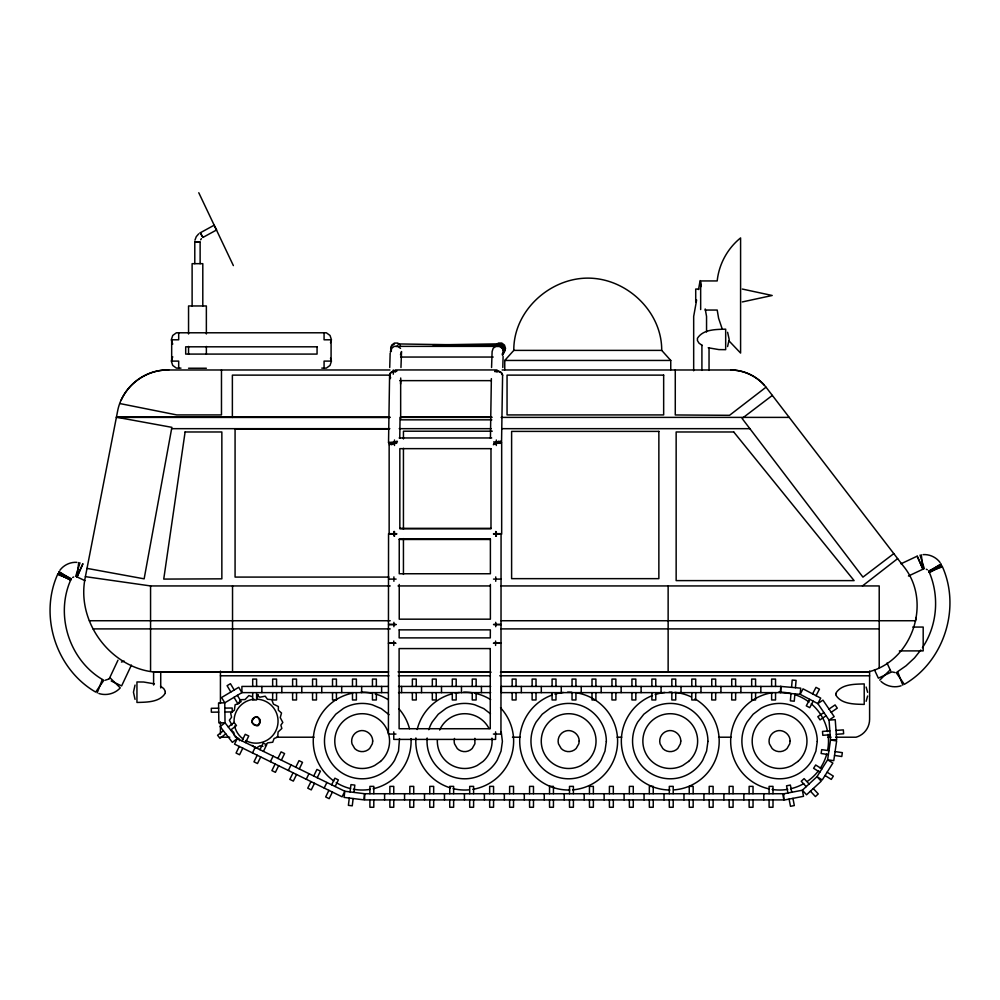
<?xml version="1.0" encoding="UTF-8"?>
<svg xmlns="http://www.w3.org/2000/svg" width="1000" height="1000" viewBox="0 0 1000 1000"><rect width="100%" height="100%" fill="white"/><g stroke="black" fill="none" stroke-linecap="round" stroke-linejoin="round"><path stroke-width="1.5" d="M395.175 371.987L395.175 369.95L497.013 369.95L497.013 371.987M392.95 443.188L388.537 442.537L389.588 375.613L390.337 373.225L392.938 371.625L396.4 371.425M399.762 438.3L400.05 417.35M490.425 438.325L491.362 378.625M498.237 443.188L501.55 442.537L502.6 374.963L501.225 372.7L498.225 371.425L494.775 371.625M400.588 384.038L400.712 377.987M389.725 367.525L390.163 353.125M400.962 367.512L401.525 351.55L400.462 354.85M491.562 367.525L492.113 351.575L493.175 348.275L495.988 346.225M502.8 367.512L503.1 356.312M504.762 369.812L504.762 360.45L513.8 350.387C513.35 308.888 553.787 274.288 594.612 278.463C630.538 281.938 661.988 313.812 661.712 350.387L670.75 360.45L670.75 369.812M200.125 263.675L200.125 242.062L194.788 242.062L194.788 263.675M791.562 687.362L792.2 680.05L796.087 680.387L795.438 687.7M794.9 693.875L794.262 701.188L790.375 700.85L791.012 693.538A48.925 48.925 0 0 0 778.462 692.188M76.963 576.712L78.688 562.562M349.288 798.05L348.387 805.337L352.25 805.825L353.162 798.538M350.05 791.912L350.962 784.625L354.837 785.1L353.925 792.387M251.887 721.338C260.225 705.688 263.925 735.7 251.988 722.25M867.625 696.012L866.125 701.3M696.625 300L693.675 316.438L693.675 370.8M698.512 289.55L700.113 280.575L701.188 286.562M194.95 240.188L196.262 236.663L198.725 233.825M258.25 694.562L256.887 699.175A22 22 0 0 1 277.275 726.975A22 22 0 0 1 245.575 740.512M390.737 350.062L391.425 347.863M390.775 350.887L391.463 348.688M390.812 351.712L391.5 349.513M502.562 355.012L503.587 351.712L502.562 348.413L499.862 346.362L396 346.362M503.038 354.188L504.075 350.875L503.038 347.575L500.337 345.538L497.013 345.538M503.512 353.35L504.55 350.05L503.512 346.75L500.825 344.712L433.575 344.712M75.65 576.425L79.987 562.85M390.375 351.725L391.438 348.425L394.25 346.375L397.713 346.362M502.388 355L503.45 351.688L502.362 348.387L499.55 346.362L496.075 346.375M172.725 356.763L171.312 361.1L172.725 365.438L176.412 368.113L180.975 368.113M330.5 342.688L331.45 339.8L330.037 335.462L326.35 332.788L176.412 332.788L172.725 335.462L171.312 339.8L172.725 344.137M70.825 579.75C54.85 615.188 69.388 660.462 103.088 679.875M97.2 692.887L102.275 679.562M121.15 400.125A51.3 51.3 0 0 1 168.713 369.975C144.55 369.212 121.788 387.675 117.537 411.463L84.913 579.163C76.862 623.013 111.213 668.375 155.675 672.2L388.137 672.2M135.037 685.075L133.45 692.2L135.037 699.338M727.6 346.55L729.188 339.412L727.6 332.287M77.175 576.987L82.675 563.837M76.888 576.862L82.963 563.962M109.275 678.7L117.963 660.212M131.412 665.1L121.625 685.913L111.188 681M239.288 746.45L236.062 753.05L239.562 754.762L242.787 748.162M242.013 740.888L245.238 734.3L248.75 736.012L245.512 742.6M252.475 752.913L255.2 747.35M257.213 755.238L253.975 761.825L257.488 763.538L260.712 756.95M259.938 749.675L263.163 743.075L266.663 744.788L263.438 751.388M270.4 761.688L273.125 756.125M275.138 764.013L271.9 770.612L275.413 772.325L278.637 765.725M277.863 758.45L281.087 751.862L284.587 753.575L281.363 760.163M288.325 770.475L291.05 764.912M293.062 772.8L289.825 779.388L293.337 781.1L296.562 774.513M295.788 767.237L299.012 760.638L302.512 762.35L299.288 768.95M306.25 779.25L308.975 773.688M310.988 781.575L307.75 788.175L311.262 789.887L314.488 783.288M313.712 776.012L316.938 769.425L320.438 771.137L317.213 777.725M324.175 788.037L326.9 782.475M328.913 790.362L325.675 796.95L329.175 798.662L332.413 792.075M331.637 784.8L334.862 778.2L338.363 779.912L335.138 786.513M809.712 699.35L806.287 705.85L809.75 707.663L813.162 701.162M812.588 693.863L816 687.362L819.45 689.175L816.038 695.675M200.65 239.8L201.412 238.637M922.412 647.688C937.237 625.675 939.663 596.325 929.175 572.013M165.25 693.25C159.575 702.45 146.55 702.15 136.95 702.463L136.95 681.95L143.675 682.025L154.412 683.85M697.387 338.375C703.05 329.175 716.075 329.475 725.675 329.162L725.675 349.675L718.95 349.6L708.213 347.775M835.913 693.125C841.587 683.925 854.613 684.225 864.212 683.913L864.212 704.425C854.613 704.112 841.587 704.412 835.913 695.212M103.8 680.375L95.675 692.075C56.175 669.262 38.963 616.213 57.55 574.55L71 579.263M920.788 650.05L914.5 657.925L906.075 665.775L896.912 672.15M59.887 570.3C63.75 564.987 70.375 561.9 76.912 562.35M265.175 745.775L267.663 742.85L272.725 742.237L274.075 738.538L277.712 737.038L278.1 731.95L281.85 728.475L280.875 725.113L282.812 722.438L280.238 717.613L281.512 713.012L278.363 710.238L278.363 706.525L273.438 704.125L271.762 699.663L267.5 699.262L265.2 696.2L259.887 697.2L256.837 695.25M879.75 680.15L889.887 670.138M223.375 730.763L217.575 735.263L219.963 738.35L225.775 733.85M228.275 726.963L234.075 722.463L236.462 725.55L230.662 730.05M862.45 585.938L897.638 558.625M766 387.212L729.525 415.312L675.275 414.963L675.275 369.975M772.337 395.412L742.087 418.438L862.938 577.125L893.8 553.612M394.438 343.9L391.737 345.938L390.7 349.237L391.388 351.45M496.65 344.412L498.45 343.05L501.775 343.05L504.475 345.087L505.513 348.387L504.475 351.7L502.675 353.05M496.175 345.238L497.962 343.875L501.3 343.875L504 345.925L505.025 349.225L504 352.525L502.2 353.888M495.688 346.062L497.488 344.712M823.888 712.537L817.825 716.663L820.013 719.887L826.087 715.763M829.013 709.05L835.088 704.925L837.275 708.15L831.213 712.275M108.875 679.025L105.188 680.238M940.95 563.862L929 571.625L942.45 566.825C961.038 608.488 943.825 661.525 904.325 684.35L896.2 672.638M72.663 577.513L73.688 576.962M202.95 237.413L200.287 232.787L214.05 225.263L216.612 229.95L202.95 237.413L200.188 232.85M928.913 571.487L931.275 570.138M388.537 442.537L395.3 441.887M928.662 571.038L941.287 564.438M929.412 572.475L942.038 565.875L929.35 572.362M389.312 444.862L397.1 441.112M391.512 444.738L397.463 441.875M493.975 443.5L498.938 441.112M493.35 444.738L501.138 440.988M900.962 563.8L917.038 556.237L923.112 569.125M908.438 576.025L922.962 569.2M891.275 672.113L878.375 678.175L874.463 669.85M121.438 662.062L124.225 661.137M901.137 685.788C894.262 688.037 886.325 686.312 881 681.413M742.312 301.938L772.188 295.487L742.312 289.05M829.837 730.875L822.513 731.413L822.8 735.3L830.125 734.762M836.012 730.425L843.337 729.887L843.625 733.775L836.3 734.312M433.137 344.95L499.575 343.875M218.637 708.2L211.3 708.3L211.35 712.2L218.7 712.1M224.838 708.112L232.175 708.012L232.225 711.912L224.887 712.013M923.088 554.625C929.625 554.163 936.25 557.263 940.113 562.562M698.812 289.05L695.713 289.05L695.713 301.938M705.175 310.05L717.2 310.05L718.612 318.3L722.175 328.862M513.8 350.387L661.712 350.387M400.625 357.05L493.2 357.05M504.762 360.45L670.75 360.45M321.788 368.113L326.35 368.113L330.037 365.438L331.45 361.1L330.5 358.212M188.55 368.237L206.363 368.237M168.5 369.988L389.9 369.975M502.175 369.975L731.2 369.988M396.85 371.05L393.387 371.05L390.6 372.663L389.562 375.288L390.662 377.912M495.213 371.05L498.688 371.05L501.525 372.663L502.625 375.288M399.8 380.637L490.838 380.637M116.45 417.062L389.925 417.062M400.662 417.062L491.825 417.062M116.65 417.238L171.875 427.337L144.137 578.837L87 568.375M116.388 417.388L389.925 417.5M400.662 417.388L491.825 417.388M501.138 417.388L789.2 417.388M491.825 419.837L400.662 419.837L400.662 380.225M171.625 428.675L389.837 428.675M399.188 428.675L491.15 428.675M502.062 428.675L749.875 428.675M388.963 429.137L235.075 429.137L235.075 577.087L388.963 577.087M492.25 431.2L403.438 431.2L403.438 438.975M399.125 437.962L491.7 437.962M493.675 441.887L501.55 442.537M396.688 443.3L389.15 443.3L389.15 533.688M494.125 443.3L501.675 443.3L501.675 534.138L493.525 534.138M399.837 528.337L490.988 528.337M396.688 533.688L388.55 533.688L388.425 643.2L395.975 643.25L388.425 643.238L388.425 734.062L395.975 734.062M493.525 533.688L501.075 533.688M389.15 534.138L396.688 534.138M399.237 539.475L490.387 539.475M388.55 579.1L396.1 579.1M493.525 579.1L501.075 579.1M85.4 576.65L150.562 585.938L390.225 585.938M398.038 585.938L490.15 585.938M501.075 585.938L879.212 585.938L879.212 667.625M89.388 620.737L390.225 620.737M501.075 620.737L915.775 620.737M912.75 627.062L923.188 627.062L923.188 650.9L899.338 650.9M92.987 628.9L390.225 628.9M501.075 628.9L879.212 628.9M153.675 671.85L388.663 671.85M398.038 671.85L490.15 671.85M501.075 671.85L868.162 671.85M399.062 672.2L491.112 672.2M500.475 672.2L867.113 672.2C912.325 662.138 932.8 601.725 903.35 566.062L766.5 387.8C758.175 376.887 744.75 370.138 731.025 369.975A45.613 45.613 0 0 1 764.312 385.175M220.425 675.788L388.963 675.788M398.325 675.788L490.4 675.788M499.762 675.788L869.6 675.788M387.788 686.425L241.9 686.425L241.9 692.625L224.762 702.837L218.562 702.925L218.85 722.887L225.037 722.8L237.275 738.562L344.825 791.25L364.625 793.725L783.775 793.725L783.775 799.912L364.625 799.912L364.625 793.725L363.862 799.862L344.05 797.4L344.825 791.25L342.088 796.812L234.55 744.125L237.275 738.562L232.375 742.362L220.15 726.587L225.037 722.8L224.762 702.837L221.588 697.513L238.738 687.3L241.9 692.625L387.788 692.625M398.512 686.425L490.662 686.425M398.512 692.625L490.662 692.625M493.4 734.062L500.95 734.062L501.075 534.138M220.425 737.212L229.8 737.212M276.65 737.212L314.125 737.212M512.45 737.212L520.262 737.212M617.075 737.212L621.763 737.212M718.587 737.212L731.075 737.212M827.9 737.212L831.025 737.212M835.713 737.212L856.012 737.212L858.112 736.5A18.613 18.613 0 0 0 869.6 719.312L869.6 671.125M397.713 343.925L498.762 345.538M194.788 241.938L200.125 242.175M894.812 672.5L892.262 671.95M828.95 750.7L821.688 749.638L821.125 753.5L828.388 754.562M835.088 751.587L842.35 752.65L841.787 756.513L834.525 755.45M119.838 403.55L176.762 414.925L221.475 414.925L221.475 369.975M262.95 746.4L260.138 745.725L256.163 748.075L252.188 745.438M98.863 693.512C106.3 695.962 115 693.713 120.25 687.887L110.113 677.862M252.35 696.7L248.888 695.575L245.1 699.525L240.325 699.737L238.663 703.587L235.138 704.737L234.375 710.163L230.65 713.125L231.562 717.225L229.375 720.225L231.962 725.062M926.312 569.225L927.337 569.775M77.038 576.925L84.95 580.65M235.062 736.737L238.762 738.538L239.6 740.763M57.912 573.713L70.65 580.1L57.962 573.612M58.712 572.175L71.338 578.763M68.725 577.863L71.087 579.225M821.888 768.9L815.675 764.987L813.6 768.288L819.812 772.2M827.125 772.2L833.337 776.112L831.263 779.412L825.05 775.5M59.05 571.587L71 579.35M397.625 346.213L400.538 348.387M702.15 345.462L698.95 343.088L697.387 340.462M160.475 686.162L163.675 688.538L165.25 691.162M400.425 345.112L397.738 343.075L394.4 343.075L391.7 345.112L390.675 348.425L391.362 350.625M490.475 713.812L483.825 708.625L474.762 704.775A37.688 37.688 0 0 0 446.138 708.312L438.275 714.225L432.225 721.988A37.688 37.688 0 0 0 428.787 729.7M389.038 714.675L381.287 708.625L372.225 704.775A37.688 37.688 0 0 0 343.6 708.312L335.737 714.225L329.688 721.988A37.688 37.688 0 0 0 343.05 773.587A37.688 37.688 0 0 0 394.65 760.225L398.5 751.162L399.513 738.625M230.688 729.65L233.837 732.425L233.837 734.9M809.087 784L804.1 778.612L801.237 781.263L806.225 786.65M813.288 788.538L818.275 793.925L815.413 796.575L810.425 791.188M729.075 340.962L740.588 353.062L740.588 237.925C727.513 248.425 718.9 264.25 717.2 280.938L700.662 280.938L700.662 309.562M259.75 719.225L259.625 719.062A4.213 4.213 0 0 0 251.838 721.162L252.025 722.425M234.2 690L230.438 683.7L227.087 685.688L230.85 692M237.375 695.325L241.137 701.625L237.787 703.625L234.025 697.312M259.875 719.55L260.262 721.162A4.213 4.213 0 0 1 252.4 723.275M394.125 442.537L394.487 443.3M198.775 192.738L233.375 265.6M887 663.05L890.725 670.962M917.325 556.112L922.825 569.25M866.125 687.038L867.625 692.337M897.725 671.838L902.8 685.15M920.013 555.125L924.35 568.7M791.762 792.262L790.375 785.062L786.538 785.8L787.938 793M792.938 798.35L794.325 805.562L790.487 806.3L789.1 799.087M705.212 308.962L706.55 316.438L706.55 331.962M474.862 738.312L474.9 743.763L472.2 748.5A10.537 10.537 0 0 1 457.3 748.6L454.55 743.888A10.537 10.537 0 0 1 454.513 738.438M501.2 731.65L502.4 741.413L501.037 751.162L497.188 760.225A37.688 37.688 0 0 1 427.15 737.987M921.312 554.837L923.037 568.975M916.237 618.938L916.213 617.362L916.213 619.075M835.987 693.7L835.987 694.638M775.537 686.425L775.537 679.087L771.637 679.087L771.637 686.425M775.537 692.625L775.537 699.963L771.637 699.963L771.637 692.625M773 793.725L773 786.375L769.1 786.375L769.1 793.725M773 799.912L773 807.262L769.1 807.262L769.1 799.912M763.812 793.725L763.812 799.912M760.85 686.425L760.85 692.625M755.575 686.425L755.575 679.087L751.675 679.087L751.675 686.425M755.575 692.625L755.575 699.963L751.675 699.963L751.675 692.625M753.037 793.725L753.037 786.375L749.137 786.375L749.137 793.725M753.037 799.912L753.037 807.262L749.137 807.262L749.137 799.912M743.863 793.725L743.863 799.912M740.9 686.425L740.9 692.625M735.625 686.425L735.625 679.087L731.725 679.087L731.725 686.425M735.625 692.625L735.625 699.963L731.725 699.963L731.725 692.625M733.075 793.725L733.075 786.375L729.175 786.375L729.175 793.725M733.075 799.912L733.075 807.262L729.175 807.262L729.175 799.912M723.9 793.725L723.9 799.912M720.938 686.425L720.938 692.625M715.662 686.425L715.662 679.087L711.762 679.087L711.762 686.425M715.662 692.625L715.662 699.963L711.762 699.963L711.762 692.625M713.112 793.725L713.112 786.375L709.212 786.375L709.212 793.725M713.112 799.912L713.112 807.262L709.212 807.262L709.212 799.912M709.038 348.1L709.038 370.4M703.938 793.725L703.938 799.912M701.912 345.125L701.912 370.4M700.975 686.425L700.975 692.625M697.45 338.95L697.45 339.888M695.7 686.425L695.7 679.087L691.8 679.087L691.8 686.425M695.7 692.625L695.7 699.963L691.8 699.963L691.8 692.625M693.162 793.725L693.162 786.375L689.25 786.375L689.25 793.725M693.162 799.912L693.162 807.262L689.25 807.262L689.25 799.912M683.975 793.725L683.975 799.912M681.012 686.425L681.012 692.625M675.738 686.425L675.738 679.087L671.838 679.087L671.838 686.425M675.738 692.625L675.738 699.963L671.838 699.963L671.838 692.625M673.2 793.725L673.2 786.375L669.3 786.375L669.3 793.725M673.2 799.912L673.2 807.262L669.3 807.262L669.3 799.912M668.138 585.938L668.138 671.85M664.025 793.725L664.025 799.912M661.062 686.425L661.062 692.625M655.775 686.425L655.775 679.087L651.875 679.087L651.875 686.425M655.775 692.625L655.775 699.963L651.875 699.963L651.875 692.625M653.238 793.725L653.238 786.375L649.338 786.375L649.338 793.725M653.238 799.912L653.238 807.262L649.338 807.262L649.338 799.912M644.062 793.725L644.062 799.912M641.1 686.425L641.1 692.625M635.825 686.425L635.825 679.087L631.925 679.087L631.925 686.425M635.825 692.625L635.825 699.963L631.925 699.963L631.925 692.625M633.275 793.725L633.275 786.375L629.375 786.375L629.375 793.725M633.275 799.912L633.275 807.262L629.375 807.262L629.375 799.912M624.1 793.725L624.1 799.912M621.138 686.425L621.138 692.625M615.862 686.425L615.862 679.087L611.962 679.087L611.962 686.425M615.862 692.625L615.862 699.963L611.962 699.963L611.962 692.625M613.312 793.725L613.312 786.375L609.412 786.375L609.412 793.725M613.312 799.912L613.312 807.262L609.412 807.262L609.412 799.912M604.138 793.725L604.138 799.912M601.175 686.425L601.175 692.625M595.9 686.425L595.9 679.087L592 679.087L592 686.425M595.9 692.625L595.9 699.963L592 699.963L592 692.625M593.362 793.725L593.362 786.375L589.462 786.375L589.462 793.725M593.362 799.912L593.362 807.262L589.462 807.262L589.462 799.912M584.188 793.725L584.188 799.912M581.225 686.425L581.225 692.625M575.938 686.425L575.938 679.087L572.038 679.087L572.038 686.425M575.938 692.625L575.938 699.963L572.038 699.963L572.038 692.625M573.4 793.725L573.4 786.375L569.5 786.375L569.5 793.725M573.4 799.912L573.4 807.262L569.5 807.262L569.5 799.912M564.225 793.725L564.225 799.912M561.263 686.425L561.263 692.625M555.988 686.425L555.988 679.087L552.087 679.087L552.087 686.425M555.988 692.625L555.988 699.963L552.087 699.963L552.087 692.625M553.438 793.725L553.438 786.375L549.538 786.375L549.538 793.725M553.438 799.912L553.438 807.262L549.538 807.262L549.538 799.912M544.263 793.725L544.263 799.912M541.3 686.425L541.3 692.625M536.025 686.425L536.025 679.087L532.125 679.087L532.125 686.425M536.025 692.625L536.025 699.963L532.125 699.963L532.125 692.625M533.475 793.725L533.475 786.375L529.575 786.375L529.575 793.725M533.475 799.912L533.475 807.262L529.575 807.262L529.575 799.912M524.3 793.725L524.3 799.912M521.337 686.425L521.337 692.625M516.062 686.425L516.062 679.087L512.163 679.087L512.163 686.425M516.062 692.625L516.062 699.963L512.163 699.963L512.163 692.625M513.525 793.725L513.525 786.375L509.625 786.375L509.625 793.725M513.525 799.912L513.525 807.262L509.625 807.262L509.625 799.912M504.338 793.725L504.338 799.912M496.325 440L496.325 445.5M496.325 531.938L496.325 536.337M495.737 531.487L495.737 536.337M495.737 576.9L495.737 581.3M495.737 622.312L495.737 626.712M495.6 641.038L495.6 645.438M495.6 731.862L495.6 739.412L393.775 739.412L393.775 731.862M493.562 793.725L493.562 786.375L489.663 786.375L489.663 793.725M493.562 799.912L493.562 807.262L489.663 807.262L489.663 799.912M490.387 584.438L490.387 619.175L399.237 619.175L399.237 584.438M484.387 793.725L484.387 799.912M481.425 686.425L481.425 692.625M476.15 686.425L476.15 679.087L472.25 679.087L472.25 686.425M476.15 692.625L476.15 699.963L472.25 699.963L472.25 692.625M473.6 793.725L473.6 786.375L469.7 786.375L469.7 793.725M473.6 799.912L473.6 807.262L469.7 807.262L469.7 799.912M464.425 793.725L464.425 799.912M461.463 686.425L461.463 692.625M456.188 686.425L456.188 679.087L452.287 679.087L452.287 686.425M456.188 692.625L456.188 699.963L452.287 699.963L452.287 692.625M453.638 793.725L453.638 786.375L449.738 786.375L449.738 793.725M453.638 799.912L453.638 807.262L449.738 807.262L449.738 799.912M444.462 793.725L444.462 799.912M441.5 686.425L441.5 692.625M436.225 686.425L436.225 679.087L432.325 679.087L432.325 686.425M436.225 692.625L436.225 699.963L432.325 699.963L432.325 692.625M433.675 793.725L433.675 786.375L429.775 786.375L429.775 793.725M433.675 799.912L433.675 807.262L429.775 807.262L429.775 799.912M424.5 793.725L424.5 799.912M421.538 686.425L421.538 692.625M416.262 686.425L416.262 679.087L412.362 679.087L412.362 686.425M416.262 692.625L416.262 699.963L412.362 699.963L412.362 692.625M413.725 793.725L413.725 786.375L409.825 786.375L409.825 793.725M413.725 799.912L413.725 807.262L409.825 807.262L409.825 799.912M404.55 793.725L404.55 799.912M403.438 448.312L403.438 529.263M403.438 538.6L403.438 574.4M401.587 686.425L401.587 692.625M394.487 440L394.487 445.5M394.487 531.487L394.487 536.337M393.9 531.487L393.9 535.887M393.9 576.9L393.9 581.3M393.9 622.312L393.9 626.712M393.775 641.038L393.775 645.438M393.762 793.725L393.762 786.375L389.862 786.375L389.862 793.725M393.762 799.912L393.762 807.262L389.862 807.262L389.862 799.912M393.3 369.95L393.3 374.188M389.925 378.862L389.925 375.125L232.375 375.125L232.375 417.5M384.588 793.725L384.588 799.912M381.625 686.425L381.625 692.625M376.35 686.425L376.35 679.087L372.45 679.087L372.45 686.425M376.35 692.625L376.35 699.963L372.45 699.963L372.45 692.625M373.8 793.725L373.8 786.375L369.9 786.375L369.9 793.725M373.8 799.912L373.8 807.262L369.9 807.262L369.9 799.912M361.662 686.425L361.662 692.625M356.388 686.425L356.388 679.087L352.488 679.087L352.488 686.425M356.388 692.625L356.388 699.963L352.488 699.963L352.488 692.625M341.7 686.425L341.7 692.625M336.425 686.425L336.425 679.087L332.525 679.087L332.525 686.425M336.425 692.625L336.425 699.963L332.525 699.963L332.525 692.625M324.075 332.788L324.075 339.8L331.087 339.8L331.087 361.1L324.075 361.1L324.075 368.113M321.75 686.425L321.75 692.625M316.462 686.425L316.462 679.087L312.562 679.087L312.562 686.425M316.462 692.625L316.462 699.963L312.562 699.963L312.562 692.625M301.788 686.425L301.788 692.625M296.512 686.425L296.512 679.087L292.613 679.087L292.613 686.425M296.512 692.625L296.512 699.963L292.613 699.963L292.613 692.625M281.825 686.425L281.825 692.625M276.55 686.425L276.55 679.087L272.65 679.087L272.65 686.425M276.55 692.625L276.55 699.963L272.65 699.963L272.65 692.625M261.863 686.425L261.863 692.625M256.588 686.425L256.588 679.087L252.688 679.087L252.688 686.425M256.588 692.625L256.588 699.963L252.688 699.963L252.688 692.625M232.537 585.938L232.537 671.85M220.425 671.125L220.425 703.425M220.425 721.85L220.425 734.137M206.363 333.988L206.363 305.963L188.55 305.963L188.55 333.988M206.363 346.438L206.363 354.225M202.8 305.963L202.8 263.675L192.113 263.675L192.113 305.963M188.55 346.438L188.55 354.225M178.688 332.788L178.688 339.8L171.675 339.8L171.675 361.1L178.688 361.1L178.688 368.113M165.175 691.737L165.175 692.675M160.725 671.625L160.725 687.975M153.6 671.625L153.6 685.013M150.562 585.938L150.562 671.312M694.987 698.888A48.925 48.925 0 0 1 674.188 789.875M669.938 790.025A48.925 48.925 0 0 1 652.5 695.512M655.15 694.562A48.925 48.925 0 0 1 664.9 692.463M669.137 692.188A48.925 48.925 0 0 1 671.988 692.212M674.85 692.387A48.925 48.925 0 0 1 691.225 696.9M826.75 754.062A48.925 48.925 0 0 1 820.275 768.263M818.625 770.588A48.925 48.925 0 0 1 807.375 781.363M803.775 783.625A48.925 48.925 0 0 1 790.55 788.787M787.75 789.35A48.925 48.925 0 0 1 772.15 789.463M769.375 788.95A48.925 48.925 0 0 1 772.812 692.65M795.275 694.762A48.925 48.925 0 0 1 809.062 702.062M811.275 703.825A48.925 48.925 0 0 1 827.562 731.525M828.037 734.35A48.925 48.925 0 0 1 827.7 749.912M577.463 692.975A48.925 48.925 0 0 1 572.587 789.875M569.763 790.013A48.925 48.925 0 0 1 552.212 695.013M554.913 694.137A48.925 48.925 0 0 1 563.3 692.463M567.537 692.188A48.925 48.925 0 0 1 571.825 692.275M500.513 707.763A48.925 48.925 0 0 1 472.875 789.35M468.65 789.875A48.925 48.925 0 0 1 453.125 788.637M450.375 787.887A48.925 48.925 0 0 1 415.887 737.938M417.175 729.525A48.925 48.925 0 0 1 452.35 693.763M455.138 693.125A48.925 48.925 0 0 1 459.363 692.463M463.587 692.188A48.925 48.925 0 0 1 472.125 692.738M474.9 693.25A48.925 48.925 0 0 1 490.662 699.625M411.037 738.562A48.925 48.925 0 0 1 373.15 788.787M370.337 789.35A48.925 48.925 0 0 1 353.363 789.225M350.588 788.637A48.925 48.925 0 0 1 336.213 782.575M333.837 780.987A48.925 48.925 0 0 1 352.6 693.125M361.05 692.188A48.925 48.925 0 0 1 370.988 692.975M375.138 693.925A48.925 48.925 0 0 1 388.125 699.625M398.938 708.825A48.925 48.925 0 0 1 409.513 728.737M491.938 738.162A27.387 27.387 0 0 1 483.088 761.413L477.2 765.475A27.387 27.387 0 0 1 437.35 739.737M439.65 730.025A27.387 27.387 0 0 1 489.075 728.6M243.15 738.988A22 22 0 0 1 234.6 726.05M234.137 723.213A22 22 0 0 1 254.013 699.25M399.2 629.862L399.15 637.888L490.3 637.888L490.35 629.862L399.2 629.862M780.812 686.425L780.275 692.6L800.163 694.338L817.837 703.612L829.05 720.125L830.512 740.025L827.625 759.775L817 776.663L802.35 790.225L782.75 794L783.925 800.088L803.525 796.312L802.35 790.225L806.562 794.775L821.2 781.213L817 776.663L822.237 779.963L832.875 763.075L827.625 759.775L833.763 760.675L836.637 740.925L830.512 740.025L836.688 739.575L835.225 719.663L829.05 720.125L834.175 716.637L822.95 700.138L817.837 703.612L820.713 698.125L803.037 688.85L800.163 694.338L800.7 688.162L780.812 686.425L501.375 686.425L501.375 692.625L780.812 692.625L780.812 686.425M372.7 741.038L372.362 743.763L369.663 748.5A10.537 10.537 0 0 1 354.762 748.6L352.013 743.888A10.537 10.537 0 0 1 359.387 730.95C365.788 729.062 372.788 734.362 372.7 741.038M579.188 741.038L578.837 743.763L576.15 748.5A10.537 10.537 0 0 1 561.25 748.6L558.488 743.888A10.537 10.537 0 0 1 565.862 730.95C572.263 729.062 579.263 734.362 579.188 741.038M680.788 741.038L680.438 743.763L677.75 748.5A10.537 10.537 0 0 1 662.85 748.6L660.088 743.888A10.537 10.537 0 0 1 667.463 730.95C673.863 729.062 680.863 734.362 680.788 741.038M790.113 741.038L789.762 743.763L787.075 748.5A10.537 10.537 0 0 1 772.175 748.6L769.412 743.888A10.537 10.537 0 0 1 776.787 730.95C783.188 729.062 790.188 734.362 790.113 741.038M606.337 741.413L604.975 751.162L601.138 760.225A37.688 37.688 0 0 1 549.538 773.587A37.688 37.688 0 0 1 536.163 721.988L542.225 714.225L550.075 708.312A37.688 37.688 0 0 1 578.713 704.775C594.738 709.312 606.388 724.75 606.337 741.413M707.938 741.413L706.575 751.162L702.738 760.225A37.688 37.688 0 0 1 651.137 773.587A37.688 37.688 0 0 1 637.762 721.988L643.825 714.225L651.675 708.312A37.688 37.688 0 0 1 680.312 704.775C696.338 709.312 707.987 724.75 707.938 741.413M817.262 741.413L815.9 751.162L812.062 760.225A37.688 37.688 0 0 1 760.462 773.587A37.688 37.688 0 0 1 747.087 721.988L753.15 714.225L761 708.312A37.688 37.688 0 0 1 789.638 704.775C805.662 709.312 817.312 724.75 817.262 741.413M185.1 431.975L163.738 579.087L221.85 578.837L221.85 431.975L185.1 431.975M380.55 761.413L374.663 765.475A27.387 27.387 0 0 1 334.8 742.125A27.387 27.387 0 0 1 372.812 715.863A27.387 27.387 0 0 1 380.55 761.413M587.025 761.413L581.15 765.475A27.387 27.387 0 0 1 541.275 742.125A27.387 27.387 0 0 1 579.288 715.863A27.387 27.387 0 0 1 587.025 761.413M688.625 761.413L682.75 765.475A27.387 27.387 0 0 1 642.875 742.125A27.387 27.387 0 0 1 680.888 715.863A27.387 27.387 0 0 1 688.625 761.413M797.95 761.413L792.075 765.475A27.387 27.387 0 0 1 752.2 742.125A27.387 27.387 0 0 1 790.212 715.863A27.387 27.387 0 0 1 797.95 761.413M317.062 346.812L185.7 346.812L185.7 354.087L317.062 354.087L317.062 346.812M663.662 375.125L507.05 375.125L507.05 414.925L663.662 414.925L663.662 375.125M658.863 431.4L511.613 431.4L511.613 578.65L658.863 578.65L658.863 431.4M733.737 431.975L676.15 431.975L676.15 580.612L854.1 580.612L733.737 431.975M490.988 448.65L399.837 448.65L399.837 528.787L490.988 528.787L490.988 448.65M490.387 539.025L399.237 539.025L399.237 573.75L490.387 573.75L490.387 539.025M396.1 624.513L388.55 624.513L396.1 624.525M501.075 624.513L493.525 624.513L501.075 624.55M500.95 643.238L493.4 643.238L500.95 643.275M490.262 648.575L399.113 648.575L399.113 728.725L490.262 728.725L490.262 648.575"/></g></svg>
